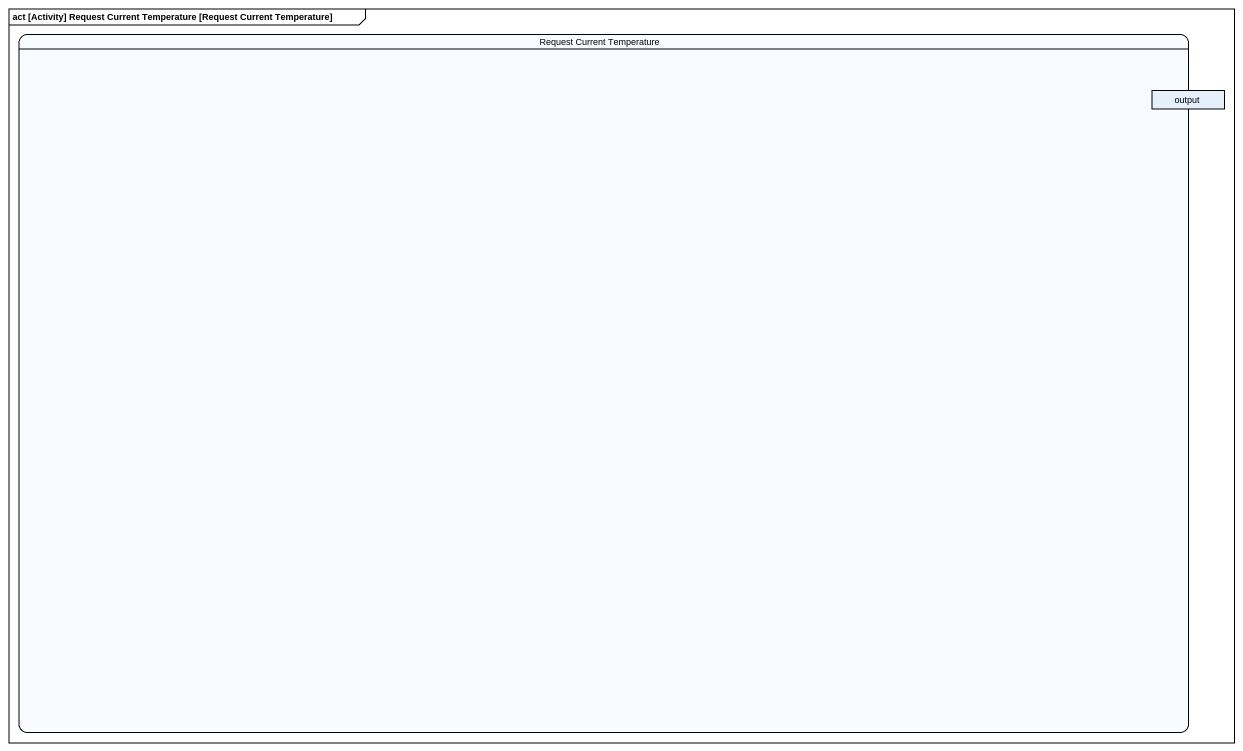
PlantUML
@startuml
mainframe act [Activity] Request Current Temperature [Request Current Temperature]
hide empty description
state "Request Current Temperature" as Request_Current_Temperature {
  state output <<object>>
}
@enduml
